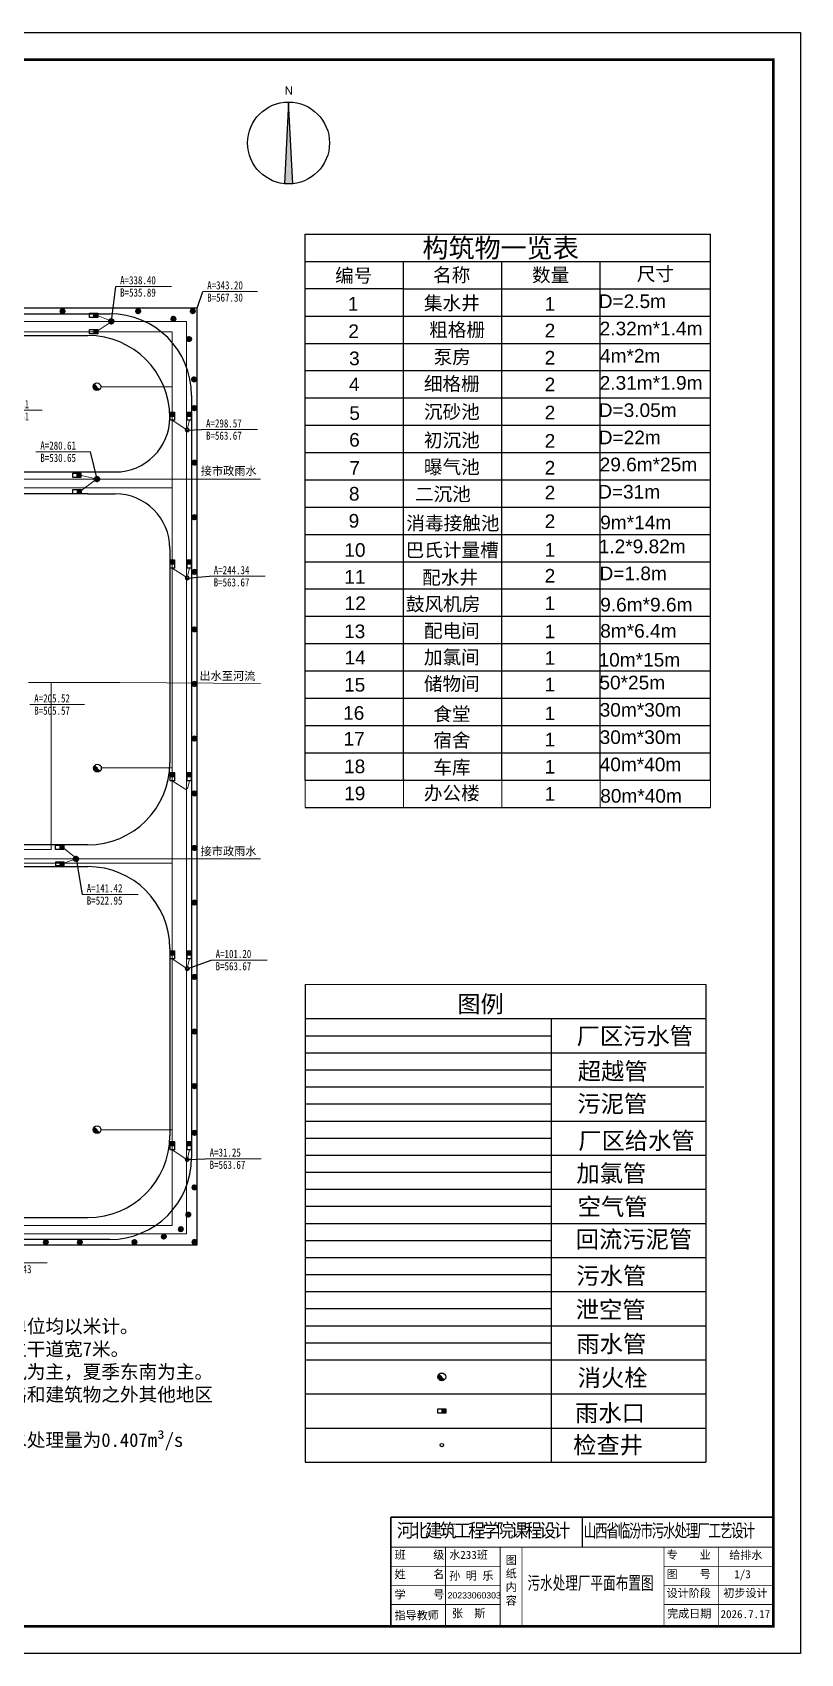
# Model space of a CAD drawing. Header units: millimetres. Extents: x 210832 to 1443773, y 126806 to 1026245.
# Drawn here: x 214326 to 214607, y 128859 to 129453 of the extents above; entities that cross this region are included whole.
import ezdxf
from ezdxf.enums import TextEntityAlignment as Align
from ezdxf.lldxf.tags import DXFTag

# ---------------------------------------------------------------- set-up
doc = ezdxf.new("R2010")
doc.units = ezdxf.units.MM
doc.header["$LTSCALE"] = 500
for name, color, linetype, lineweight in [('01构筑物', 7, 'Continuous', 60), ('H消火栓', 2, 'Continuous', 9), ('H绿化带', 3, 'Continuous', 9), ('w', 50, 'W_LINE', 50), ('加氯管', 6, 'Cl_LINE', 60), ('厂区污水管', 141, 'CW_LINE', 60), ('厂区给水管', 60, 'G_LINE', 60), ('回流污泥管', 241, 'HN_LINE', 60), ('污水管', 2, 'W_LINE', 60), ('污泥管', 40, 'WN_LINE', 60), ('泄空管', 134, 'XK_LINE', 60), ('空气管', 5, 'K_LINE', 60), ('超越管', 94, 'CY_LINE', 60), ('雨水管', 20, 'Y_LINE', 60)]:
    doc.layers.add(name, color=color, linetype=linetype, lineweight=lineweight)
for name, color, linetype in [('标注', 3, 'Continuous'), ('消火栓', 7, 'Continuous'), ('道路', 200, 'Continuous')]:
    doc.layers.add(name, color=color, linetype=linetype)
doc.styles.add('Dim_ZB', font='txt', dxfattribs={"width": 0.8})
doc.styles.add('ROMANS', font='romans', dxfattribs={"width": 0.7, "height": 300})
doc.styles.get("Standard").update_dxf_attribs({"font": 'arial.ttf'})
tags = doc.linetypes.add('Cl_LINE', pattern='A,12.7,-5.08,["Cl",Standard,S=2.54,R=0,X=-2.54,Y=-1.27],-6.35', length=24.13).pattern_tags.tags
tags[6] = DXFTag(74, 10)
tags = doc.linetypes.add('CW_LINE', pattern='A,12.7,-5.08,["CW",Standard,S=2.54,R=0,X=-2.54,Y=-1.27],-6.35', length=24.13).pattern_tags.tags
tags[6] = DXFTag(74, 10)
tags = doc.linetypes.add('CY_LINE', pattern='A,12.7,-5.08,["CY",Standard,S=2.54,R=0,X=-2.54,Y=-1.27],-6.35', length=24.13).pattern_tags.tags
tags[6] = DXFTag(74, 10)
tags = doc.linetypes.add('G_LINE', pattern='A,12.7,-5.08,["G",Standard,S=2.54,R=0,X=-2.54,Y=-1.27],-6.35', length=24.13).pattern_tags.tags
tags[6] = DXFTag(74, 10)
tags = doc.linetypes.add('HN_LINE', pattern='A,12.7,-5.08,["HN",Standard,S=2.54,R=0,X=-2.54,Y=-1.27],-6.35', length=24.13).pattern_tags.tags
tags[6] = DXFTag(74, 10)
tags = doc.linetypes.add('K_LINE', pattern='A,12.7,-5.08,["K",Standard,S=2.54,R=0,X=-2.54,Y=-1.27],-6.35', length=24.13).pattern_tags.tags
tags[6] = DXFTag(74, 10)
tags = doc.linetypes.add('W_LINE', pattern='A,12.7,-5.08,["W",Standard,S=2.54,R=0,X=-2.54,Y=-1.27],-6.35', length=24.13).pattern_tags.tags
tags[6] = DXFTag(74, 10)
tags = doc.linetypes.add('WN_LINE', pattern='A,12.7,-5.08,["WN",Standard,S=2.54,R=0,X=-2.54,Y=-1.27],-6.35', length=24.13).pattern_tags.tags
tags[6] = DXFTag(74, 10)
tags = doc.linetypes.add('XK_LINE', pattern='A,12.7,-5.08,["XK",Standard,S=2.54,R=0,X=-2.54,Y=-1.27],-6.35', length=24.13).pattern_tags.tags
tags[6] = DXFTag(74, 10)
tags = doc.linetypes.add('Y_LINE', pattern='A,12.7,-5.08,["Y",Standard,S=2.54,R=0,X=-2.54,Y=-1.27],-6.35', length=24.13).pattern_tags.tags
tags[6] = DXFTag(74, 10)
doc.dimstyles.new('ISO-25', dxfattribs={"dimtxt": 2.5, "dimasz": 2.5, "dimexe": 1.25, "dimexo": 0.625, "dimtad": 1, "dimtxsty": 'Standard', "dimcen": 2.5, "dimadec": 0, "dimazin": 0, "dimtfac": 1, "dimtmove": 0, "dimatfit": 3, "dimfxl": 1, "dimarcsym": 0})

# ---------------------------------------------------------------- blocks, each defined once
blk = doc.blocks.new('火焰木')
at = {"layer": 'H绿化带'}
for points in [[(-2.5, 0.8), (-2.2, 0.9), (-1.9, 0.8), (-1.7, 0.6), (-1.4, 0.5), (-1.1, 0.5), (-0.7, 0.3), (-0.6, 0.3), (-0.4, 0), (-0.6, -0.1), (-0.6, -0.3), (-0.6, -0.3), (-0.9, -0.3), (-1.1, -0.2), (-1.4, 0), (-1.6, 0), (-1.8, -0.1), (-1.9, -0.2), (-2.1, -0.3), (-2.4, -0.3), (-2.5, -0.1), (-2.7, 0.3)], [(-2.7, 0.2), (-2.5, -0.1), (-2.5, -0.3), (-2.4, -0.4), (-2.5, -0.5), (-2.6, -0.6), (-2.6, -0.7)], [(-2, 1.6), (-1.9, 1.5), (-1.8, 1.4), (-1.6, 1.2), (-1.4, 1.1), (-1.4, 0.8), (-1.6, 0.8), (-1.8, 0.9), (-2, 0.9), (-2.2, 1), (-2.3, 1), (-2.5, 0.9)], [(-2.2, 1.1), (-2.4, 1)], [(-1.7, 0.8), (-1.8, 1), (-2.4, 1.1)], [(-2.1, 1.1), (-2.3, 1.2)], [(-1.8, 1.2), (-2.2, 1.4)], [(-1.6, 1.2), (-1.9, 1.2), (-2.2, 1.3)], [(-1.8, 1.8), (-1.5, 1.7), (-1.3, 1.7), (-1.2, 1.7), (-1.1, 1.5), (-1, 1.4), (-0.9, 1.2), (-0.9, 0.8), (-0.9, 0.6), (-1.1, 0.7), (-1.3, 0.8), (-1.3, 1), (-1.4, 1.2), (-1.6, 1.4), (-1.8, 1.5), (-1.9, 1.7)], [(-1.1, 1), (-1.4, 1.3), (-1.9, 1.7)], [(-0.7, 2.3), (-0.7, 2.2), (-0.7, 2), (-0.7, 1.9), (-0.6, 1.7), (-0.5, 1.6), (-0.5, 1.5), (-0.7, 1.4), (-0.7, 1.2), (-0.9, 1.4), (-1, 1.5), (-1.1, 1.8), (-1.4, 1.8), (-1.7, 1.8)], [(-1.2, 1.8), (-1.4, 1.9), (-1.6, 1.9)], [(-1.3, 1.5), (-1.6, 1.5)], [(-0.8, 1.6), (-1, 1.8), (-1.2, 1.9), (-1.5, 2)], [(-1.3, 0.9), (-1.1, 1.1), (-1.2, 1.5), (-1.5, 1.6)], [(-1.3, 1.9), (-1.4, 2.1)], [(-0.8, 1.3), (-0.8, 1.5), (-0.9, 1.9), (-1.3, 2.1)], [(-1.1, 2), (-1.2, 2.2)], [(-1.2, 0.7), (-1.2, 1)], [(-0.9, 0.8), (-1.1, 0.9)], [(-1, 0.8), (-1.1, 0.8)], [(-0.9, 2.1), (-1, 2.2)], [(-1, 0.8), (-1, 1)], [(-0.6, 1.5), (-0.8, 1.8), (-0.8, 2.1), (-0.9, 2.3)], [(0, 2.4), (0.2, 2.1), (0.2, 1.9), (0.3, 1.7), (0.4, 1.2), (0.4, 0.9), (0.4, 0.8), (0.3, 0.6), (0, 0.5), (-0.2, 0.4), (-0.3, 0.3), (-0.7, 0.5), (-0.8, 0.7), (-0.7, 1.1), (-0.6, 1.4), (-0.3, 1.6), (-0.3, 1.7), (-0.1, 2.2), (-0.1, 2.4)], [(-0.2, 2.4), (-0.2, 2.2), (-0.2, 2.1), (-0.3, 1.8), (-0.4, 1.7), (-0.5, 1.8), (-0.6, 2), (-0.7, 2.2), (-0.7, 2.3)], [(-0.5, 2), (-0.6, 2.4)], [(-0.5, 1.8), (-0.5, 2.1), (-0.5, 2.4)], [(-0.3, 1.8), (-0.3, 2), (-0.4, 2.4)], [(-0.3, 2.1), (-0.3, 2.2), (-0.3, 2.4)], [(2.1, 1.1), (1.8, 0.9), (1.6, 0.9), (1.2, 0.9), (0.9, 0.9), (0.6, 0.7), (0.2, 0.2), (0, 0.1), (0, -0.1), (0.4, -0.3), (0.7, -0.3), (1.2, -0.3), (1.6, -0.1), (1.8, 0.3), (2, 0.7), (2.1, 1)], [(0.1, 2.4), (0.2, 2.1), (0.4, 1.5), (0.4, 1.8), (0.7, 2.1), (0.7, 2.3)], [(0.2, 2.3), (0.3, 2.4)], [(0.3, 2.1), (0.2, 2.4)], [(0.3, 1.9), (0.3, 2.1), (0.5, 2.3)], [(0.4, 2.2), (0.4, 2.3)], [(0.4, 1.3), (0.8, 1.7), (0.9, 2.2)], [(0.7, 2.2), (0.7, 2), (0.6, 1.9), (0.4, 1.6), (0.4, 1.4), (0.5, 1.2), (0.7, 1.3), (1, 1.5), (1.2, 2)], [(1.2, 2), (1.1, 1.6), (1.1, 1.5), (0.7, 1.2), (0.6, 0.9), (0.8, 1), (1, 1), (1.3, 0.9), (1.5, 0.9), (1.6, 1.2), (1.7, 1.4), (1.8, 1.5)], [(0.6, 1.5), (0.6, 1.8)], [(0.7, 1.3), (0.8, 1.5), (1.1, 2.1)], [(0.7, 1.2), (1, 1.1), (1.3, 1.3), (1.5, 1.7)], [(0.8, 1.8), (1, 2.1)], [(0.8, 1.3), (1.1, 1.3), (1.1, 1.5), (1.3, 2)], [(0.8, 1), (1.4, 1.1), (1.5, 1.3)], [(0.8, 1), (1.2, 1.1)], [(1.1, 1.2), (1.3, 1.5), (1.3, 1.9)], [(1.2, 1.4), (1.2, 1.4), (1.5, 1.8)], [(1.2, 1.1), (1.5, 1), (1.6, 1.2)], [(1.3, 1.2), (1.5, 1.3), (1.7, 1.5)], [(1.5, 1.4), (1.7, 1.6)], [(2.3, 0.4), (2.2, 0.3), (2, 0.3), (1.9, 0.3), (1.8, 0.1), (1.7, 0), (1.5, -0.2), (1.7, -0.2), (1.9, -0.3), (2, -0.6), (2.3, -0.9)], [(1.8, 1.4), (1.7, 1.3), (1.7, 1.1), (1.6, 1), (1.7, 1), (1.8, 1), (2, 1.1)], [(1.7, 1.1), (1.9, 1.3)], [(1.7, 1.2), (2, 1.2)], [(1.7, -0.2), (2.1, -0.1), (2.4, 0.1)], [(1.8, 1.2), (1.9, 1.4)], [(2.1, 0.9), (2, 0.7), (1.9, 0.3), (2.1, 0.3), (2.3, 0.5)], [(1.9, 0.4), (2.1, 0.5), (2.2, 0.7)], [(2, 0.3), (2.3, 0.6)], [(2, -0.1), (2, 0.1), (2.1, 0.2), (2.3, 0.4)], [(2, 0.1), (2.4, 0.2)], [(2.1, 0.5), (2.2, 0.8)], [(-2.5, -0.1), (-2.7, -0.1)], [(-2.6, -0.2), (-2.7, -0.4)], [(-2.4, -0.2), (-2.7, -0.2)], [(-2.5, -0.5), (-2.5, -0.4), (-2.7, -0.5)], [(-2.6, -0.8), (-2.5, -0.6), (-2.4, -0.5), (-2.3, -0.5), (-2, -0.5), (-1.9, -0.6), (-1.9, -0.7), (-2, -0.9), (-2.2, -1), (-2.4, -1.1), (-2.4, -1.3)], [(-2.4, -0.5), (-2.6, -0.9)], [(-2.2, -0.8), (-2.2, -0.7), (-2.3, -0.6), (-2.4, -0.7), (-2.6, -1)], [(-2, -0.9), (-2.3, -0.8), (-2.4, -1), (-2.5, -1.1)], [(-2.2, -1), (-2.3, -0.9), (-2.5, -1.1)], [(-2.4, -1.4), (-2.3, -1.2), (-2.2, -1.1), (-2, -1), (-1.9, -0.9), (-1.8, -0.8), (-1.8, -0.9), (-1.8, -1.1), (-1.8, -1.3), (-1.8, -1.5), (-1.7, -1.6), (-1.6, -1.9), (-1.4, -2.2), (-1.3, -2.4)], [(-2, -1.2), (-2.1, -1.1), (-2.2, -1.2), (-2.3, -1.4), (-2.3, -1.4)], [(-2.2, -0.8), (-2.1, -0.6)], [(-1.8, -1.1), (-2, -1.2), (-2.1, -1.4), (-2.1, -1.8)], [(-2.1, -1.3), (-2, -1.5), (-2, -1.7), (-1.9, -2)], [(-1.8, -1.6), (-1.9, -1.7), (-1.8, -1.9), (-1.8, -2.1)], [(-0.8, -2.6), (-0.7, -2.4), (-0.7, -1.8), (-0.7, -1.4), (-0.8, -1.1), (-0.8, -0.9), (-0.7, -0.8), (-0.6, -0.6), (-0.7, -0.5), (-0.8, -0.5), (-1.1, -0.4), (-1.3, -0.2), (-1.5, -0.3), (-1.7, -0.3), (-1.8, -0.5), (-1.7, -0.8), (-1.7, -1.1), (-1.7, -1.4), (-1.5, -2), (-1.1, -2.5)], [(-1.8, -1.7), (-1.8, -1.8), (-1.7, -1.9)], [(-1.6, -2), (-1.7, -2), (-1.8, -2)], [(-1.6, -1.8), (-1.6, -2), (-1.6, -2.2)], [(-0.8, -2.6), (-0.7, -2.4), (-0.6, -2.2), (-0.5, -2.4), (-0.4, -2.5), (-0.2, -2.6), (-0.2, -2.7)], [(-0.7, -2.4), (-0.7, -2.4), (-0.6, -2.5), (-0.6, -2.6)], [(1.2, -2.3), (1.1, -2.1), (1, -1.8), (1, -1.4), (0.7, -1.1), (0.4, -0.8), (0.1, -0.4), (0, -0.4), (-0.2, -0.4), (-0.3, -0.5), (-0.4, -0.6), (-0.4, -0.8), (-0.6, -1.1), (-0.5, -1.4), (-0.3, -1.7), (-0.1, -1.9), (0.3, -1.9), (0.7, -2), (0.9, -2.2), (1.2, -2.3)], [(-0.1, -2.7), (-0.2, -2.6), (-0.3, -2.4), (-0.5, -2.3), (-0.5, -2), (-0.5, -1.7), (-0.6, -1.4), (-0.4, -1.8), (-0.2, -1.9), (-0.1, -2.1), (0.2, -2.3), (0.3, -2.6)], [(-0.5, -1.9), (-0.4, -2), (-0.2, -2.2), (0.1, -2.7)], [(-0.5, -2.4), (-0.5, -2.5), (-0.4, -2.5), (-0.4, -2.7)], [(-0.4, -2), (-0.3, -1.9)], [(-0.3, -2.1), (-0.3, -2.2), (-0.2, -2.4), (-0.1, -2.5), (0, -2.7)], [(-0.2, -1.9), (-0.2, -2.1), (0, -2.2), (0.1, -2.3), (0.2, -2.6)], [(0.3, -2.6), (0.3, -2.3), (0.2, -2.3), (0.1, -2.2), (-0.1, -2), (-0.1, -1.9), (0.1, -1.9), (0.5, -2), (0.8, -2.2), (1.1, -2.3)], [(-0.1, -2.3), (0, -2.4), (0.2, -2.6)], [(0, -2.1), (0.3, -2.1), (0.4, -2.2), (0.6, -2.4), (0.6, -2.5)], [(0.4, -2.1), (0.3, -2.3), (0.4, -2.4), (0.5, -2.5), (0.5, -2.6)], [(2.2, -1.2), (2, -1), (1.9, -0.9), (1.6, -0.8), (1.4, -0.8), (1, -0.8), (0.8, -0.7), (0.6, -0.5), (0.5, -0.5), (0.4, -0.5), (0.4, -0.7), (0.7, -0.9), (0.9, -1.1), (1.1, -1.2), (1.4, -1.4), (1.7, -1.4), (2, -1.5)], [(0.4, -2), (0.6, -2.2), (0.9, -2.4)], [(2.3, -0.9), (2.1, -0.7), (1.9, -0.5), (1.8, -0.4), (1.7, -0.3), (1.5, -0.3), (1.2, -0.3), (1, -0.4), (0.7, -0.4), (0.9, -0.6), (1.2, -0.7), (1.5, -0.7), (1.9, -0.8), (2.2, -1.1)], [(0.7, -0.9), (1.1, -0.9), (1.5, -0.9), (1.7, -1.1), (2.1, -1.3)], [(0.7, -2.1), (0.7, -2.2), (1, -2.4)], [(1, -0.6), (1.3, -0.5), (1.6, -0.6), (1.6, -0.5)], [(1, -0.9), (1.1, -1), (1.3, -1.1), (1.5, -1.2), (2, -1.4)], [(1, -1.2), (1.1, -1.1), (1.3, -1.3)], [(1.9, -1.6), (1.7, -1.5), (1.4, -1.4), (1.1, -1.4), (1, -1.3), (1.1, -1.5), (1.1, -1.7), (1.1, -1.9), (1.1, -2), (1.3, -2.2)], [(1.1, -1.6), (1.4, -1.7), (1.5, -1.9), (1.5, -2)], [(1.1, -2), (1.2, -2), (1.4, -2.1)], [(1.2, -0.4), (1.4, -0.4), (1.6, -0.4)], [(1.2, -1.1), (1.4, -1), (1.6, -1.1)], [(1.2, -1.4), (1.3, -1.5), (1.5, -1.6), (1.7, -1.7), (1.7, -1.8)], [(1.2, -1.7), (1.3, -1.8), (1.3, -2), (1.4, -2.1)], [(1.3, -1.1), (1.4, -1.2), (1.5, -1.3)], [(1.4, -1.5), (1.5, -1.7), (1.7, -1.9)], [(1.5, -1.6), (1.7, -1.5), (1.8, -1.6), (1.9, -1.6)], [(1.6, -0.7), (1.7, -0.7), (1.9, -0.7), (2.1, -0.9), (2.2, -1)], [(1.6, -1), (1.9, -1), (2, -1.1), (2.1, -1.2)], [(1.7, -1.2), (1.7, -1.3)], [(1.9, -0.2), (2.1, -0.4), (2.4, -0.2)], [(2, -0.3), (2.4, -0.1)], [(2, -0.5), (2.1, -0.5), (2.2, -0.5), (2.4, -0.3)], [(2.1, 0), (2.4, 0)], [(2.1, -0.6), (2.2, -0.6), (2.4, -0.5)], [(2.2, -0.7), (2.3, -0.7)]]:
    blk.add_lwpolyline(points, dxfattribs=at)
blk = doc.blocks.new('*U115')
at = {"lineweight": 15, "ltscale": 0.002}
blk.add_line((0, 0), (20.01, 0), dxfattribs=at)
at = {"lineweight": 15, "ltscale": 0.002, "style": 'Dim_ZB', "width": 0.8}
blk.add_text(' A=343.20 ', height=3, dxfattribs=at).set_placement((0, 0.75))
blk.add_text(' B=567.30 ', height=3, dxfattribs=at).set_placement((0, -0.75), align=Align.TOP_LEFT)
blk = doc.blocks.new('*U148')
at = {"lineweight": 15, "ltscale": 0.002}
blk.add_line((0, 0), (20.01, 0), dxfattribs=at)
at = {"lineweight": 15, "ltscale": 0.002, "style": 'Dim_ZB', "width": 0.8}
blk.add_text(' A=205.52 ', height=3, dxfattribs=at).set_placement((0, 0.75))
blk.add_text(' B=505.57 ', height=3, dxfattribs=at).set_placement((0, -0.75), align=Align.TOP_LEFT)
blk = doc.blocks.new('*U150')
at = {"lineweight": 15, "ltscale": 0.002}
blk.add_line((0, 0), (19.53, 0), dxfattribs=at)
at = {"lineweight": 15, "ltscale": 0.002, "style": 'Dim_ZB', "width": 0.8}
blk.add_text(' A=293.81 ', height=3, dxfattribs=at).set_placement((0, 0.75))
blk.add_text(' B=483.41 ', height=3, dxfattribs=at).set_placement((0, -0.75), align=Align.TOP_LEFT)
blk = doc.blocks.new('*U158')
at = {"lineweight": 15, "ltscale": 0.002}
blk.add_line((0, 0), (20.48, 0), dxfattribs=at)
at = {"lineweight": 15, "ltscale": 0.002, "style": 'Dim_ZB', "width": 0.8}
blk.add_text(' A=4.00 ', height=3, dxfattribs=at).set_placement((0, 0.75))
blk.add_text(' B=489.43 ', height=3, dxfattribs=at).set_placement((0, -0.75), align=Align.TOP_LEFT)
blk = doc.blocks.new('*U159')
at = {"lineweight": 15, "ltscale": 0.002}
blk.add_line((0, 0), (20.48, 0), dxfattribs=at)
at = {"lineweight": 15, "ltscale": 0.002, "style": 'Dim_ZB', "width": 0.8}
blk.add_text(' A=31.25 ', height=3, dxfattribs=at).set_placement((0, 0.75))
blk.add_text(' B=563.67 ', height=3, dxfattribs=at).set_placement((0, -0.75), align=Align.TOP_LEFT)
blk = doc.blocks.new('*U160')
at = {"lineweight": 15, "ltscale": 0.002}
blk.add_line((0, 0), (20.48, 0), dxfattribs=at)
at = {"lineweight": 15, "ltscale": 0.002, "style": 'Dim_ZB', "width": 0.8}
blk.add_text(' A=101.20 ', height=3, dxfattribs=at).set_placement((0, 0.75))
blk.add_text(' B=563.67 ', height=3, dxfattribs=at).set_placement((0, -0.75), align=Align.TOP_LEFT)
blk = doc.blocks.new('*U161')
at = {"lineweight": 15, "ltscale": 0.002}
blk.add_line((0, 0), (20.48, 0), dxfattribs=at)
at = {"lineweight": 15, "ltscale": 0.002, "style": 'Dim_ZB', "width": 0.8}
blk.add_text(' A=244.34 ', height=3, dxfattribs=at).set_placement((0, 0.75))
blk.add_text(' B=563.67 ', height=3, dxfattribs=at).set_placement((0, -0.75), align=Align.TOP_LEFT)
blk = doc.blocks.new('*U162')
at = {"lineweight": 15, "ltscale": 0.002}
blk.add_line((0, 0), (20.48, 0), dxfattribs=at)
at = {"lineweight": 15, "ltscale": 0.002, "style": 'Dim_ZB', "width": 0.8}
blk.add_text(' A=298.57 ', height=3, dxfattribs=at).set_placement((0, 0.75))
blk.add_text(' B=563.67 ', height=3, dxfattribs=at).set_placement((0, -0.75), align=Align.TOP_LEFT)
blk = doc.blocks.new('*U177')
at = {"lineweight": 15, "ltscale": 0.002}
blk.add_line((0, 0), (-20.01, 0), dxfattribs=at)
at = {"lineweight": 15, "ltscale": 0.002, "style": 'Dim_ZB', "width": 0.8}
blk.add_text(' A=280.61 ', height=3, dxfattribs=at).set_placement((-20.01, 0.75))
blk.add_text(' B=530.65 ', height=3, dxfattribs=at).set_placement((-20.01, -0.75), align=Align.TOP_LEFT)
blk = doc.blocks.new('*U181')
at = {"lineweight": 15, "ltscale": 0.002}
blk.add_line((0, 0), (20.48, 0), dxfattribs=at)
at = {"lineweight": 15, "ltscale": 0.002, "style": 'Dim_ZB', "width": 0.8}
blk.add_text(' A=141.42 ', height=3, dxfattribs=at).set_placement((0, 0.75))
blk.add_text(' B=522.95 ', height=3, dxfattribs=at).set_placement((0, -0.75), align=Align.TOP_LEFT)
blk = doc.blocks.new('*U190')
at = {"lineweight": 15, "ltscale": 0.002}
blk.add_line((0, 0), (20.48, 0), dxfattribs=at)
at = {"lineweight": 15, "ltscale": 0.002, "style": 'Dim_ZB', "width": 0.8}
blk.add_text(' A=338.40 ', height=3, dxfattribs=at).set_placement((0, 0.75))
blk.add_text(' B=535.89 ', height=3, dxfattribs=at).set_placement((0, -0.75), align=Align.TOP_LEFT)

msp = doc.modelspace()

# ---------------------------------------------------------------- hatches: boundary and pattern name
h = msp.add_hatch(color=256)
h.dxf.hatch_style = 1
h.paths.add_polyline_path([(214348, 129348.64), (214349.5, 129348.64), (214349.5, 129350.14), (214348, 129350.14)])
h = msp.add_hatch(color=256)
h.dxf.hatch_style = 1
h.paths.add_polyline_path([(214348.06, 129342.65), (214349.56, 129342.65), (214349.56, 129344.15), (214348.06, 129344.15)])
h = msp.add_hatch(color=256)
h.dxf.hatch_style = 1
h.paths.add_polyline_path([(214377.58, 129313.92), (214376.08, 129313.92), (214376.08, 129312.42), (214377.58, 129312.42)])
h = msp.add_hatch(color=256)
h.dxf.hatch_style = 1
h.paths.add_polyline_path([(214383.79, 129313.92), (214382.29, 129313.92), (214382.29, 129312.42), (214383.79, 129312.42)])
h = msp.add_hatch(color=256)
h.dxf.hatch_style = 1
h.paths.add_polyline_path([(214341.87, 129290), (214343.37, 129290), (214343.37, 129291.5), (214341.87, 129291.5)])
h = msp.add_hatch(color=256)
h.dxf.hatch_style = 1
h.paths.add_polyline_path([(214341.93, 129284.01), (214343.43, 129284.01), (214343.43, 129285.51), (214341.93, 129285.51)])
h = msp.add_hatch(color=256)
h.dxf.hatch_style = 1
h.paths.add_polyline_path([(214377.58, 129259.78), (214376.08, 129259.78), (214376.08, 129258.28), (214377.58, 129258.28)])
h = msp.add_hatch(color=256)
h.dxf.hatch_style = 1
h.paths.add_polyline_path([(214383.79, 129259.78), (214382.29, 129259.78), (214382.29, 129258.28), (214383.79, 129258.28)])
h = msp.add_hatch(color=256)
h.dxf.hatch_style = 1
h.paths.add_polyline_path([(214377.58, 129181.87), (214376.08, 129181.87), (214376.08, 129180.37), (214377.58, 129180.37)])
h = msp.add_hatch(color=256)
h.dxf.hatch_style = 1
h.paths.add_polyline_path([(214383.79, 129181.87), (214382.29, 129181.87), (214382.29, 129180.37), (214383.79, 129180.37)])
h = msp.add_hatch(color=256)
h.dxf.hatch_style = 1
h.paths.add_polyline_path([(214335.61, 129153.68), (214337.11, 129153.68), (214337.11, 129155.18), (214335.61, 129155.18)])
h = msp.add_hatch(color=256)
h.dxf.hatch_style = 1
h.paths.add_polyline_path([(214335.66, 129147.69), (214337.16, 129147.69), (214337.16, 129149.19), (214335.66, 129149.19)])
h = msp.add_hatch(color=256)
h.dxf.hatch_style = 1
h.paths.add_polyline_path([(214377.58, 129116.56), (214376.08, 129116.56), (214376.08, 129115.06), (214377.58, 129115.06)])
h = msp.add_hatch(color=256)
h.dxf.hatch_style = 1
h.paths.add_polyline_path([(214383.79, 129116.56), (214382.29, 129116.56), (214382.29, 129115.06), (214383.79, 129115.06)])
h = msp.add_hatch(color=256)
h.dxf.hatch_style = 1
h.paths.add_polyline_path([(214377.58, 129046.64), (214376.08, 129046.64), (214376.08, 129045.14), (214377.58, 129045.14)])
h = msp.add_hatch(color=256)
h.dxf.hatch_style = 1
h.paths.add_polyline_path([(214383.79, 129046.64), (214382.29, 129046.64), (214382.29, 129045.14), (214383.79, 129045.14)])
h = msp.add_hatch(color=256)
h.dxf.hatch_style = 1
h.paths.add_polyline_path([(214475.53, 128947.17), (214477.03, 128947.17), (214477.03, 128948.67), (214475.53, 128948.67)])
at = {"layer": 'Defpoints', "ltscale": 0.002}
h = msp.add_hatch(color=256, dxfattribs=at)
h.dxf.hatch_style = 1
h.paths.add_polyline_path([(214419.41, 129427.52), (214417.91, 129397.6, 0.050126), (214420.91, 129397.6)])
at = {"layer": '消火栓'}
h = msp.add_hatch(color=0, dxfattribs=at)
h.dxf.hatch_style = 1
h.paths.add_polyline_path([(214348.17, 129324.14, 0.181345), (214347.82, 129323.21, 0.692986), (214350.29, 129322.29)])
h = msp.add_hatch(color=0, dxfattribs=at)
h.dxf.hatch_style = 1
h.paths.add_polyline_path([(214348.36, 129184.38, 0.181345), (214348.01, 129183.46, 0.692986), (214350.48, 129182.53)])
h = msp.add_hatch(color=0, dxfattribs=at)
h.dxf.hatch_style = 1
h.paths.add_polyline_path([(214348.23, 129051.9, 0.181345), (214347.89, 129050.98, 0.692986), (214350.35, 129050.05)])
h = msp.add_hatch(color=0, dxfattribs=at)
h.dxf.hatch_style = 1
h.paths.add_polyline_path([(214474.47, 128961.35, 0.181345), (214474.12, 128960.42, 0.692986), (214476.59, 128959.5)])

# ---------------------------------------------------------------- linework, layer by layer
for p, q in [((214419.41, 129427.52), (214417.91, 129397.6)), ((214420.91, 129397.6), (214419.41, 129427.52)), ((214425.53, 129379.1), (214573.91, 129379.1)), ((214425.53, 129209.1), (214425.53, 129379.1)), ((214573.91, 129209.1), (214573.91, 129379.1)), ((214425.53, 129369.1), (214573.91, 129369.1)), ((214461.53, 129209.1), (214461.53, 129369.1)), ((214497.53, 129209.1), (214497.53, 129369.1)), ((214533.53, 129209.1), (214533.53, 129369.1)), ((214461.53, 129359.1), (214425.53, 129359.1)), ((214461.53, 129359.1), (214497.53, 129359.1)), ((214497.53, 129359.1), (214533.53, 129359.1)), ((214533.53, 129359.1), (214573.91, 129359.1)), ((214348, 129350.14), (214348, 129348.64)), ((214348.06, 129344.15), (214348.06, 129342.65)), ((214425.53, 129349.1), (214573.91, 129349.1)), ((214425.53, 129339.1), (214573.91, 129339.1)), ((214425.53, 129329.1), (214573.91, 129329.1)), ((214425.53, 129319.1), (214573.91, 129319.1)), ((214376.08, 129312.42), (214377.58, 129312.42)), ((214382.29, 129312.42), (214383.79, 129312.42)), ((214425.53, 129309.1), (214573.91, 129309.1)), ((214425.53, 129299.1), (214573.91, 129299.1)), ((214341.87, 129291.5), (214341.87, 129290)), ((214341.93, 129285.51), (214341.93, 129284.01)), ((214425.53, 129289.1), (214573.91, 129289.1)), ((214425.53, 129279.1), (214573.91, 129279.1)), ((214425.53, 129269.1), (214573.91, 129269.1)), ((214376.08, 129258.28), (214377.58, 129258.28)), ((214382.29, 129258.28), (214383.79, 129258.28)), ((214425.53, 129259.1), (214573.91, 129259.1)), ((214425.53, 129249.1), (214573.91, 129249.1)), ((214425.53, 129239.1), (214573.91, 129239.1)), ((214425.53, 129229.1), (214573.91, 129229.1)), ((214425.53, 129219.1), (214573.91, 129219.1)), ((214425.53, 129209.1), (214573.91, 129209.1)), ((214425.53, 129179.1), (214425.53, 129209.1)), ((214461.53, 129179.1), (214461.53, 129209.1)), ((214497.53, 129179.1), (214497.53, 129209.1)), ((214533.53, 129179.1), (214533.53, 129209.1)), ((214573.91, 129179.1), (214573.91, 129209.1)), ((214425.53, 129199.1), (214573.91, 129199.1)), ((214425.53, 129189.1), (214573.91, 129189.1)), ((214376.08, 129180.37), (214377.58, 129180.37)), ((214382.29, 129180.37), (214383.79, 129180.37)), ((214425.53, 129179.1), (214573.91, 129179.1)), ((214425.53, 129169.1), (214573.91, 129169.1)), ((214335.61, 129155.18), (214335.61, 129153.68)), ((214335.66, 129149.19), (214335.66, 129147.69)), ((214376.08, 129115.06), (214377.58, 129115.06)), ((214382.29, 129115.06), (214383.79, 129115.06)), ((214376.08, 129045.14), (214377.58, 129045.14)), ((214382.29, 129045.14), (214383.79, 129045.14)), ((214475.53, 128948.67), (214475.53, 128947.17))]:
    msp.add_line(p, q)
for points in [[(213765.9, 129453.03), (214606.9, 129453.03), (214606.9, 128859.03), (213765.9, 128859.03)], [(214349.5, 129350.14), (214349.5, 129348.64), (214346.5, 129348.64), (214346.5, 129350.14)], [(214349.56, 129344.15), (214349.56, 129342.65), (214346.56, 129342.65), (214346.56, 129344.15)], [(214376.08, 129313.92), (214377.58, 129313.92), (214377.58, 129310.92), (214376.08, 129310.92)], [(214382.29, 129313.92), (214383.79, 129313.92), (214383.79, 129310.92), (214382.29, 129310.92)], [(214343.37, 129291.5), (214343.37, 129290), (214340.37, 129290), (214340.37, 129291.5)], [(214343.43, 129285.51), (214343.43, 129284.01), (214340.43, 129284.01), (214340.43, 129285.51)], [(214376.08, 129259.78), (214377.58, 129259.78), (214377.58, 129256.78), (214376.08, 129256.78)], [(214382.29, 129259.78), (214383.79, 129259.78), (214383.79, 129256.78), (214382.29, 129256.78)], [(214376.08, 129181.87), (214377.58, 129181.87), (214377.58, 129178.87), (214376.08, 129178.87)], [(214382.29, 129181.87), (214383.79, 129181.87), (214383.79, 129178.87), (214382.29, 129178.87)], [(214337.11, 129155.18), (214337.11, 129153.68), (214334.11, 129153.68), (214334.11, 129155.18)], [(214337.16, 129149.19), (214337.16, 129147.69), (214334.16, 129147.69), (214334.16, 129149.19)], [(214376.08, 129116.56), (214377.58, 129116.56), (214377.58, 129113.56), (214376.08, 129113.56)], [(214382.29, 129116.56), (214383.79, 129116.56), (214383.79, 129113.56), (214382.29, 129113.56)], [(214376.08, 129046.64), (214377.58, 129046.64), (214377.58, 129043.64), (214376.08, 129043.64)], [(214382.29, 129046.64), (214383.79, 129046.64), (214383.79, 129043.64), (214382.29, 129043.64)], [(214477.03, 128948.67), (214477.03, 128947.17), (214474.03, 128947.17), (214474.03, 128948.67)]]:
    msp.add_lwpolyline(points, close=True)
at = {"const_width": 1}
msp.add_lwpolyline([(213790.9, 129443.03), (214596.9, 129443.03), (214596.9, 128869.03), (213790.9, 128869.03)], close=True, dxfattribs=at)
at = {"color": 4}
for points, const_width in [([(214456.9, 128909.03), (214596.9, 128909.03)], 0.6), ([(214456.9, 128909.03), (214456.9, 128869.03)], 0.6), ([(214526.9, 128909.03), (214526.9, 128898.03)], 0.3), ([(214596.9, 128909.03), (214596.9, 128869.03)], 0.3), ([(214456.9, 128898.03), (214596.9, 128898.03)], 0.3), ([(214476.9, 128898.03), (214476.9, 128869.03)], 0.3), ([(214496.9, 128898.03), (214496.9, 128869.03)], 0.3), ([(214504.9, 128898.03), (214504.9, 128869.03)], 0.3), ([(214556.9, 128898.03), (214556.9, 128869.03)], 0.3), ([(214576.9, 128898.03), (214576.9, 128869.03)], 0.3), ([(214456.9, 128891.03), (214496.9, 128891.03)], 0.3), ([(214556.9, 128891.03), (214596.9, 128891.03)], 0.3), ([(214456.9, 128884.03), (214496.9, 128884.03)], 0.3), ([(214556.9, 128884.03), (214596.9, 128884.03)], 0.3), ([(214456.9, 128877.03), (214496.9, 128877.03)], 0.3), ([(214556.9, 128877.03), (214596.9, 128877.03)], 0.3), ([(214456.9, 128869.03), (214596.9, 128869.03)], 0.3)]:
    msp.add_lwpolyline(points, dxfattribs=dict(at, const_width=const_width))
msp.add_circle((214419.41, 129412.52), 15)
at = {"layer": '01构筑物', "lineweight": -3, "ltscale": 0.002}
for p, q in [((214385.92, 129351.98), (213932.19, 129351.98)), ((214385.92, 129349.98), (214385.92, 129351.98)), ((214385.92, 129008.78), (214385.92, 129349.98)), ((214228.89, 129008.78), (214383.92, 129008.78)), ((214383.92, 129008.78), (214385.92, 129008.78))]:
    msp.add_line(p, q, dxfattribs=at)
at = {"layer": '01构筑物', "lineweight": 15, "ltscale": 0.002}
msp.add_line((214425.53, 129104.17), (214572.18, 129104.17), dxfattribs=at)
at = {"layer": 'Defpoints', "lineweight": 15, "ltscale": 0.002}
for p, q in [((214349.07, 129349.49), (214353.95, 129347.45)), ((214348.95, 129343.33), (214354.1, 129346.73)), ((214376.82, 129310.92), (214381.74, 129307.65)), ((214382.42, 129307.97), (214383.07, 129310.92)), ((214342.94, 129290.85), (214348.41, 129289.59)), ((214342.82, 129284.69), (214348.64, 129289)), ((214376.82, 129256.78), (214381.74, 129253.51)), ((214382.42, 129253.82), (214383.07, 129256.78)), ((214425.53, 129209.1), (214573.91, 129209.1)), ((214376.82, 129178.87), (214381.74, 129175.6)), ((214382.42, 129175.91), (214383.07, 129178.87)), ((214425.53, 129169.1), (214425.53, 129179.1)), ((214461.53, 129179.1), (214461.53, 129169.1)), ((214497.53, 129179.1), (214497.53, 129169.1)), ((214533.53, 129179.1), (214533.53, 129169.1)), ((214573.91, 129169.1), (214573.91, 129179.1)), ((214336.67, 129154.52), (214340.99, 129150.91)), ((214336.55, 129148.36), (214341.08, 129150.16)), ((214376.82, 129113.56), (214381.74, 129110.29)), ((214382.42, 129110.6), (214383.07, 129113.56)), ((214376.82, 129043.64), (214381.74, 129040.37)), ((214382.34, 129040.4), (214383.07, 129043.64))]:
    msp.add_line(p, q, dxfattribs=at)
at = {"layer": 'Defpoints', "ltscale": 0.002}
for p, q in [((214425.53, 129104.17), (214425.53, 129091.67)), ((214572.18, 129104.17), (214572.18, 128929.17)), ((214425.53, 129091.67), (214572.18, 129091.67)), ((214425.53, 129091.67), (214425.53, 129079.17)), ((214515.53, 129091.67), (214515.53, 128991.67)), ((214425.53, 129079.17), (214572.18, 129079.17)), ((214425.53, 129079.17), (214425.53, 129066.67)), ((214425.53, 129066.67), (214571.51, 129066.67)), ((214425.53, 129066.67), (214425.53, 129054.17)), ((214425.53, 129054.17), (214572.18, 129054.17)), ((214425.53, 129054.17), (214425.53, 129041.67)), ((214425.53, 129041.67), (214572.18, 129041.67)), ((214425.53, 129041.67), (214425.53, 129029.17)), ((214425.53, 129029.17), (214572.18, 129029.17)), ((214425.53, 129029.17), (214425.53, 129016.67)), ((214425.53, 129016.67), (214572.18, 129016.67)), ((214425.53, 129016.67), (214425.53, 129004.17)), ((214425.53, 129004.17), (214572.27, 129004.17)), ((214425.53, 129004.17), (214425.53, 128991.67)), ((214425.53, 128991.67), (214572.18, 128991.67)), ((214425.53, 128991.67), (214425.53, 128979.17)), ((214515.53, 128991.67), (214515.53, 128979.17)), ((214425.53, 128979.17), (214572.18, 128979.17)), ((214425.53, 128979.17), (214425.53, 128966.67)), ((214515.53, 128979.17), (214515.53, 128966.67)), ((214425.53, 128966.67), (214572.18, 128966.67)), ((214425.53, 128966.67), (214425.53, 128954.17)), ((214515.53, 128966.67), (214515.53, 128929.17)), ((214425.53, 128954.17), (214572.18, 128954.17)), ((214425.53, 128954.17), (214425.53, 128941.67)), ((214425.53, 128941.67), (214572.18, 128941.67)), ((214425.53, 128941.67), (214425.53, 128929.17)), ((214425.53, 128929.17), (214572.18, 128929.17)), ((214456.9, 128869.03), (214456.9, 128909.03)), ((214526.9, 128909.03), (214526.9, 128898.03)), ((214596.9, 128869.03), (214456.9, 128869.03))]:
    msp.add_line(p, q, dxfattribs=at)
msp.add_circle((214475.53, 128935.42), 0.625, dxfattribs=at)
at = {"layer": 'w', "lineweight": 13, "ltscale": 0.002}
msp.add_line((214324.18, 129214.9), (214357.59, 129214.9), dxfattribs=at)
at = {"layer": 'w', "lineweight": 15, "ltscale": 0.002}
msp.add_line((214357.59, 129214.9), (214409.17, 129214.44), dxfattribs=at)
at = {"layer": '加氯管', "lineweight": -3, "ltscale": 0.002}
msp.add_line((214425.53, 129035.42), (214515.53, 129035.42), dxfattribs=at)
at = {"layer": '厂区污水管', "lineweight": -3, "ltscale": 0.002}
msp.add_line((214425.53, 129085.42), (214515.53, 129085.42), dxfattribs=at)
at = {"layer": '厂区给水管', "lineweight": 15, "ltscale": 0.002}
for p, q in [((214080.33, 129343.33), (214375.63, 129343.33)), ((214376.82, 129343.33), (214375.63, 129343.33)), ((214376.82, 129286.13), (214376.82, 129343.33)), ((214376.82, 129323.13), (214350.82, 129323.13)), ((214376.82, 129286.13), (214080.22, 129286.13)), ((214376.82, 129148.63), (214376.82, 129286.13)), ((214376.82, 129183.63), (214350.82, 129183.63)), ((214376.82, 129148.63), (214080.22, 129148.91)), ((214376.82, 129015.9), (214376.82, 129148.63)), ((214376.82, 129050.96), (214350.82, 129050.96)), ((214080.22, 129015.9), (214376.82, 129015.9))]:
    msp.add_line(p, q, dxfattribs=at)
at = {"layer": '厂区给水管', "lineweight": -3, "ltscale": 0.002}
msp.add_line((214425.53, 129047.92), (214515.53, 129047.92), dxfattribs=at)
at = {"layer": '回流污泥管', "lineweight": -3, "ltscale": 0.002}
msp.add_line((214425.53, 129060.42), (214515.53, 129060.42), dxfattribs=at)
at = {"layer": '污水管', "lineweight": -3, "ltscale": 0.002}
msp.add_line((214425.53, 128997.92), (214515.53, 128997.92), dxfattribs=at)
at = {"layer": '污泥管', "lineweight": -3, "ltscale": 0.002}
msp.add_line((214425.53, 129010.42), (214515.53, 129010.42), dxfattribs=at)
at = {"layer": '泄空管', "lineweight": -3, "ltscale": 0.002}
msp.add_line((214425.53, 128985.42), (214515.53, 128985.42), dxfattribs=at)
at = {"layer": '消火栓', "color": 0}
for p, q in [((214349.23, 129323.21), (214348.17, 129324.14)), ((214349.42, 129183.46), (214348.36, 129184.38)), ((214349.29, 129050.98), (214348.23, 129051.9)), ((214475.53, 128960.42), (214474.47, 128961.35))]:
    msp.add_line(p, q, dxfattribs=at)
for centre in [(214349.23, 129323.21), (214349.42, 129183.46), (214349.29, 129050.98), (214475.53, 128960.42)]:
    msp.add_circle(centre, 1.41, dxfattribs=at)
at = {"layer": '空气管', "lineweight": -3, "ltscale": 0.002}
msp.add_line((214425.53, 129022.92), (214515.53, 129022.92), dxfattribs=at)
at = {"layer": '超越管', "lineweight": 15, "ltscale": 0.002}
for p, q in [((214332.42, 129153.71), (214332.42, 129214.9)), ((213857.48, 129153.71), (214332.42, 129153.71))]:
    msp.add_line(p, q, dxfattribs=at)
at = {"layer": '超越管', "lineweight": -3, "ltscale": 0.002}
msp.add_line((214425.53, 129072.92), (214515.53, 129072.92), dxfattribs=at)
at = {"layer": '道路', "lineweight": -3, "ltscale": 0.002}
for p, q in [((213932.19, 129349.98), (214353.92, 129349.98)), ((214107.6, 129341.98), (214345.92, 129341.98)), ((214383.92, 129319.98), (214383.92, 129040.78)), ((214375.92, 129311.98), (214375.92, 129311.98)), ((214375.92, 129311.98), (214375.92, 129311.98)), ((214117.6, 129291.98), (214355.92, 129291.98)), ((214355.92, 129291.98), (214355.92, 129291.98)), ((214345.92, 129283.98), (214164.13, 129283.98)), ((214345.92, 129283.98), (214355.92, 129283.98)), ((214375.92, 129263.98), (214375.92, 129253.98)), ((214375.92, 129257.83), (214375.92, 129257.83)), ((214375.92, 129257.83), (214375.92, 129257.83)), ((214375.92, 129253.98), (214375.92, 129185.38)), ((214375.92, 129179.93), (214375.92, 129179.93)), ((214375.92, 129179.93), (214375.92, 129179.93)), ((214345.92, 129155.38), (214165.13, 129155.38)), ((214117.6, 129147.38), (214345.92, 129147.38)), ((214375.92, 129117.38), (214375.92, 129048.78)), ((214375.92, 129114.61), (214375.92, 129114.61)), ((214375.92, 129114.61), (214375.92, 129114.61)), ((214375.92, 129044.7), (214375.92, 129044.7)), ((214375.92, 129044.7), (214375.92, 129044.7)), ((214228.89, 129018.78), (214345.92, 129018.78)), ((214353.92, 129010.78), (214228.89, 129010.78))]:
    msp.add_line(p, q, dxfattribs=at)
for centre, radius, start, end in [((214353.92, 129319.98), 30, 0, 90), ((214345.92, 129311.98), 30, 360, 90), ((214355.92, 129311.98), 20, 270, 0), ((214355.92, 129263.98), 20, 0, 90), ((214345.92, 129185.38), 30, 270, 360), ((214345.92, 129117.38), 30, 360, 90), ((214345.92, 129048.78), 30, 270, 360), ((214353.92, 129040.78), 30, 270, 0)]:
    msp.add_arc(centre, radius, start, end, dxfattribs=at)
at = {"layer": '雨水管', "lineweight": 15, "ltscale": 0.002}
for p, q in [((214083.03, 129347.17), (214382.06, 129347.17)), ((214382.06, 129289.32), (214382.06, 129347.17)), ((214382.06, 129289.32), (214083.03, 129289.32)), ((214382.06, 129150.23), (214382.06, 129289.32)), ((214382.06, 129289.32), (214402.06, 129289.32)), ((214402.06, 129289.32), (214409.17, 129289.32)), ((214083.03, 129150.23), (214382.06, 129150.23)), ((214382.06, 129012.77), (214382.06, 129150.23)), ((214382.06, 129150.23), (214402.06, 129150.23)), ((214402.06, 129150.23), (214409.17, 129150.23)), ((214083.03, 129012.77), (214382.06, 129012.77))]:
    msp.add_line(p, q, dxfattribs=at)
at = {"layer": '雨水管', "lineweight": -3, "ltscale": 0.002}
msp.add_line((214425.53, 128972.92), (214515.53, 128972.92), dxfattribs=at)
at = {"layer": '雨水管', "ltscale": 0.002}
for centre in [(214354.51, 129347.18), (214349.27, 129289.39), (214341.57, 129150.2)]:
    msp.add_circle(centre, 0.625, dxfattribs=at)
at = {"layer": '雨水管', "lineweight": 30, "ltscale": 0.002}
for centre in [(214382.29, 129307.35), (214382.29, 129253.12), (214382.29, 129109.98), (214382.29, 129040.03)]:
    msp.add_circle(centre, 0.625, dxfattribs=at)

# ---------------------------------------------------------------- block references
at = {"layer": 'H消火栓', "xscale": 0.384, "yscale": 0.384, "zscale": 0.384}
for p in [(214336.71, 129350.97), (214364.4, 129350.97), (214384.4, 129350.97), (214377.28, 129348.13), (214383.04, 129340.73), (214384.86, 129325.95), (214385.01, 129315.44), (214385.01, 129295.44), (214385.01, 129275.44), (214385.01, 129255.44), (214385.01, 129234.35), (214385.01, 129214.35), (214385.01, 129194.35), (214385.01, 129174.25), (214385.01, 129154.25), (214385.01, 129134.25), (214385.01, 129107.01), (214385.01, 129087.01), (214385.01, 129067.01), (214385.01, 129049.9), (214385.01, 129029.9), (214382.75, 129019.93), (214373.8, 129011.92), (214380.01, 129014.59), (214330.58, 129009.84), (214343.03, 129009.84), (214363.03, 129009.84), (214385.01, 129009.9)]:
    msp.add_blockref('火焰木', p, dxfattribs=at)
at = {"layer": '标注', "lineweight": 15, "ltscale": 0.002}
for name, p in [('*U190', (214356.09, 129359.98)), ('*U115', (214387.97, 129358.12)), ('*U150', (214309.7, 129314.6)), ('*U162', (214387.55, 129307.54)), ('*U177', (214346.88, 129299.41)), ('*U161', (214390.37, 129253.78)), ('*U148', (214324.64, 129206.78)), ('*U181', (214343.88, 129137.2)), ('*U160', (214391.06, 129113.14)), ('*U159', (214388.87, 129040.37)), ('*U158', (214310.56, 129002.16))]:
    msp.add_blockref(name, p, dxfattribs=at)

# ---------------------------------------------------------------- texts
for s, height, p in [('构筑物一览表', 7, (214468.43, 129370.56)), ('名称', 5, (214472.32, 129361.66)), ('数量', 5, (214508.56, 129361.65)), ('尺寸', 5, (214546.93, 129362.08)), ('编号', 5, (214436.44, 129361.45)), ('1', 5, (214441.08, 129351.07)), ('集水井', 5, (214468.96, 129351.35)), ('1', 5, (214513.19, 129351.07)), ('D=2.5m', 5, (214532.99, 129352.04)), ('2', 5, (214441.29, 129341.05)), (' 粗格栅', 5, (214468.96, 129341.59)), ('2', 5, (214513.19, 129341.31)), ('2.32m*1.4m', 5, (214533.33, 129342.04)), ('3', 5, (214441.58, 129331.1)), ('泵房', 5, (214472.53, 129331.63)), ('2', 5, (214513.19, 129331.35)), ('4m*2m', 5, (214533.44, 129332.04)), ('4', 5, (214441.51, 129321.59)), ('细格栅', 5, (214468.96, 129321.81)), ('2', 5, (214513.19, 129321.54)), ('2.31m*1.9m', 5, (214533.33, 129322.13)), ('5', 5, (214441.66, 129311.04)), ('沉砂池', 5, (214468.96, 129311.53)), ('2', 5, (214513.19, 129311.26)), ('D=3.05m', 5, (214532.99, 129312.13)), ('6', 5, (214441.6, 129301.26)), ('初沉池', 5, (214468.96, 129301.13)), ('2', 5, (214513.19, 129300.86)), ('D=22m', 5, (214532.99, 129302.13)), ('曝气池', 5, (214468.96, 129291.3)), ('2', 5, (214513.19, 129291.03)), ('29.6m*25m', 5, (214533.33, 129292.22)), ('7', 5, (214441.68, 129290.95)), ('8', 5, (214441.51, 129281.49)), ('二沉池', 5, (214465.67, 129281.4)), ('2', 5, (214513.19, 129281.95)), ('D=31m', 5, (214532.77, 129282.22)), ('9', 5, (214441.4, 129271.58)), ('消毒接触池', 5, (214462.55, 129270.72)), ('2', 5, (214513.19, 129271.44)), ('9m*14m', 5, (214533.53, 129270.99)), ('巴氏计量槽', 5, (214462.26, 129260.88)), ('1.2*9.82m', 5, (214532.99, 129262.22)), ('10', 5, (214439.83, 129260.89)), ('1', 5, (214513.19, 129260.94)), ('11', 5, (214439.81, 129251.06)), ('配水井', 5, (214468.33, 129250.82)), ('2', 5, (214513.19, 129251.44)), ('D=1.8m', 5, (214533.27, 129252.31)), ('12', 5, (214439.93, 129241.4)), ('鼓风机房', 5, (214462.37, 129241.1)), ('1', 5, (214513.19, 129241.38)), ('9.6m*9.6m', 5, (214533.53, 129240.87)), ('配电间', 5, (214468.96, 129231.32)), ('13', 5, (214439.73, 129231.09)), ('1', 5, (214513.19, 129231.04)), ('8m*6.4m', 5, (214533.53, 129231.27)), ('14', 5, (214439.89, 129221.46)), ('加氯间', 5, (214468.96, 129221.6)), ('1', 5, (214513.19, 129221.33)), ('10m*15m', 5, (214532.92, 129220.66)), ('15', 5, (214439.73, 129211.51)), ('储物间', 5, (214468.96, 129211.88)), ('1', 5, (214513.19, 129211.61)), ('50*25m', 5, (214533.24, 129212.32)), ('30m*30m', 5, (214533.33, 129202.32)), ('16', 5, (214439.39, 129201.17)), ('食堂', 5, (214472.41, 129200.8)), ('1', 5, (214513.19, 129201.04)), ('17', 5, (214439.55, 129191.72)), ('宿舍', 5, (214472.41, 129191.19)), ('1', 5, (214513.19, 129191.44)), ('30m*30m', 5, (214533.33, 129192.32)), ('18', 5, (214439.72, 129181.6)), ('车库', 5, (214472.41, 129181.25)), ('1', 5, (214513.19, 129181.49)), ('40m*40m', 5, (214533.33, 129182.32)), ('办公楼', 5, (214468.96, 129171.82)), ('19', 5, (214439.77, 129171.71)), ('1', 5, (214513.19, 129171.55)), ('80m*40m', 5, (214533.53, 129170.81)), ('图例', 6.25, (214481.17, 129093.91)), ('厂区污水管', 6.25, (214524.88, 129082.21)), ('超越管', 6.25, (214525.32, 129069.31)), ('污泥管', 6.25, (214525.17, 129057.37)), ('厂区给水管', 6.25, (214525.51, 129043.83)), ('加氯管', 6.25, (214524.8, 129031.87)), ('空气管', 6.25, (214525.27, 129019.68)), ('回流污泥管', 6.25, (214524.57, 129007.72)), ('污水管', 6.25, (214524.8, 128994.35)), ('泄空管', 6.25, (214524.57, 128981.92)), ('雨水管', 6.25, (214524.81, 128969.41)), ('消火栓', 6.25, (214525.28, 128956.98)), ('雨水口', 6.25, (214524.34, 128944.08)), ('检查井', 6.25, (214523.63, 128932.35))]:
    msp.add_text(s, height=height).set_placement(p)
at = {"ltscale": 0.002}
for s, p in [('接市政雨水', (214387.24, 129290.89)), ('出水至河流', (214386.78, 129215.74)), ('接市政雨水', (214387.19, 129151.52))]:
    msp.add_text(s, height=3, dxfattribs=at).set_placement(p)
at = {"insert": (214417.99, 129433.22), "char_height": 3, "attachment_point": 1}
msp.add_mtext_dynamic_manual_height_columns('N', width=11.8972, gutter_width=15, heights=[0], dxfattribs=at)
at = {"attachment_point": 1}
for s, insert, char_height, width in [('{\\fSimSun|b0|i0|c134|p54;说明：\\P1.图内尺寸单位均以米计。\\P2.污水厂内主干道宽7米。\\P3.冬季西北风为主，夏季东南为主。\\P4.厂内除道路和建筑物之外其他地区均为绿化。\\P5.该水厂污水处理量为0.407m³/s}', (214282.65, 128989.79), 5, 111.0517), ('{\\fSimSun|b0|i0|c134|p2;\\C4;班     级}', (214458.23, 128896.7), 2.97, 18.6624), ('{\\fSimSun|b0|i0|c134|p2;\\C4;水233班}', (214478.23, 128896.7), 2.97, 18.6624), ('\\pxqc;{\\fSimSun|b0|i0|c134|p54;\\C4;图纸内容}', (214498.62, 128894.79), 2.97, 4.6501), ('{\\fSimSun|b0|i0|c134|p2;\\C4;专    业}', (214557.84, 128896.7), 2.97, 18.6624), ('{\\fSimSun|b0|i0|c134|p2;\\C4;给排水}', (214580.77, 128896.6), 2.97, 18.6624), ('{\\fSimSun|b0|i0|c134|p2;\\C4;姓     名}', (214458.23, 128889.61), 2.97, 18.6624), ('{\\fSimSun|b0|i0|c134|p2;\\C4;图    号}', (214557.84, 128889.61), 2.97, 18.6624), ('{\\fSimSun|b0|i0|c134|p54;\\C4;1/3}', (214582.61, 128889.61), 2.97, 18.6624), ('{\\fSimSun|b0|i0|c134|p54;\\C4;学     号}', (214458.23, 128882.16), 2.97, 18.6624), ('{\\fSimSun|b0|i0|c134|p2;\\C4;设计阶段}', (214557.84, 128882.7), 2.97, 18.6624), ('{\\fSimSun|b0|i0|c134|p2;\\C4;初步设计}', (214578.63, 128882.71), 2.97, 18.6624), ('{\\fSimSun|b0|i0|c134|p2;\\C4;指导教师}', (214458.23, 128874.53), 2.97, 18.6624), ('{\\fSimSun|b0|i0|c134|p2;\\C4;完成日期}', (214558.02, 128875.16), 2.97, 18.6624), ('{\\fSimSun|b0|i0|c134|p54;\\C4;2026.7.17}', (214577.59, 128874.98), 2.97, 18.6624)]:
    msp.add_mtext(s, dxfattribs=dict(at, insert=insert, char_height=char_height, width=width))
at = {"color": 4, "attachment_point": 1}
for s, insert, char_height, width in [('{\\fSimSun|b0|i0|c134|p54;\\W0.9;\\T0.75;河北建筑工程学院课程设计}', (214459.09, 128906.68), 5, 112.7253), ('{\\fSimSun|b0|i0|c134|p2;孙 明 乐}', (214478.23, 128889.06), 2.97, 18.6624)]:
    msp.add_mtext(s, dxfattribs=dict(at, insert=insert, char_height=char_height, width=width))
at = {"color": 4, "insert": (214527.44, 128906.51), "char_height": 4.8378, "width": 109.0678, "attachment_point": 1, "style": 'ROMANS'}
msp.add_mtext('{\\fSimSun|b0|i0|c134|p54;\\T0.9;山西省临汾市污水处理厂工艺设计}', dxfattribs=at)
at = {"layer": '01构筑物', "color": 4, "insert": (214506.88, 128887.32), "char_height": 4.8378, "width": 109.0678, "attachment_point": 1, "style": 'ROMANS'}
msp.add_mtext('{\\fSimSun|b0|i0|c134|p54;污水处理厂平面布置图}', dxfattribs=at)
at = {"layer": '污泥管', "color": 4, "lineweight": 15, "ltscale": 0.002, "attachment_point": 1}
for s, width, gutter_width, heights, insert, char_height in [('20233060303', 8.8633, 11.4, [1.03], (214477.64, 128881.5), 2.2799), ('{\\fSimSun|b0|i0|c134|p2;张  斯}', 117.6723, 15, [0], (214479.23, 128875.3), 3)]:
    msp.add_mtext_dynamic_manual_height_columns(s, width=width, gutter_width=gutter_width, heights=heights, dxfattribs=dict(at, insert=insert, char_height=char_height))

# ---------------------------------------------------------------- leaders
at = {"layer": '标注', "lineweight": 15, "ltscale": 0.002}
for points in [[(214354.51, 129347.18), (214356.09, 129359.98)], [(214385.92, 129351.98), (214387.97, 129358.12)], [(214382.29, 129307.35), (214387.55, 129307.54)], [(214349.27, 129289.39), (214346.88, 129299.41)], [(214382.29, 129253.12), (214390.37, 129253.78)], [(214341.57, 129150.2), (214343.88, 129137.2)], [(214382.29, 129109.98), (214391.06, 129113.14)], [(214382.29, 129040.03), (214388.87, 129040.37)]]:
    msp.add_leader(points, dimstyle='ISO-25', override={"dimzin": 0, "dimldrblk": 'None'}, dxfattribs=at)

doc.saveas('drawing.dxf')
